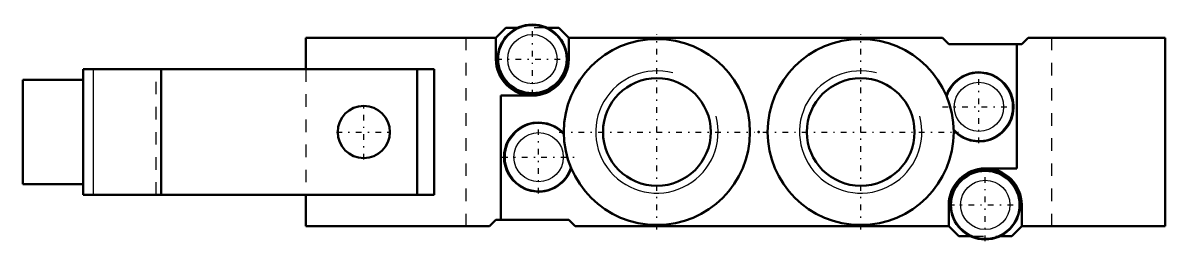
# Model space of a CAD drawing. Header units: millimetres. Extents: x -58.5 to 32.3, y -8.7 to 8.7.
import ezdxf

# ---------------------------------------------------------------- set-up
doc = ezdxf.new("R2010")
doc.units = ezdxf.units.MM
doc.linetypes.add('Center', pattern=[1.5, 0.45, -0.5, 0.05, -0.5])
doc.linetypes.add('Dashed', pattern=[2, 1, -1])
for name, color, linetype, lineweight in [('2d ConnectionPoints', 7, 'Continuous', 50), ('AM_0', 7, 'Continuous', 50), ('AM_4', 3, 'Continuous', 25), ('AM_5', 3, 'Continuous', 25), ('AM_7', 7, 'Center', 25), ('AM_9', 6, 'Dashed', 25)]:
    doc.layers.add(name, color=color, linetype=linetype, lineweight=lineweight)

msp = doc.modelspace()

# ---------------------------------------------------------------- linework, layer by layer
at = {"layer": '2d ConnectionPoints'}
msp.add_point((0, 0), dxfattribs=at)
at = {"layer": 'AM_0'}
for p, q in [((-20.1, 8.3), (-20.9, 7.5)), ((-19.146, 8.3), (-20.1, 8.3)), ((-15.9, 8.3), (-16.854, 8.3)), ((-15.1, 7.5), (-15.9, 8.3)), ((-20.9, 7.5), (-36, 7.5)), ((-36, 7.5), (-36, 5)), ((-20.9, 7.5), (-20.9, 5.8)), ((14.6, 7.5), (-15.1, 7.5)), ((-15.1, 7.5), (-15.1, 5.8)), ((15.1, 7), (14.6, 7.5)), ((21.4, 7.5), (20.9, 7)), ((32.3, 7.5), (21.4, 7.5)), ((32.3, -7.5), (32.3, 7.5)), ((20.9, 7), (15.1, 7)), ((20.5, -2.9), (20.5, 7)), ((-53.7, -5), (-53.7, 5)), ((-25.8, 5), (-53.7, 5)), ((-47.5, -5), (-47.5, 5)), ((-27.167, -5), (-27.167, 5)), ((-25.8, -5), (-25.8, 5)), ((-58.5, 4.14), (-58.5, -4.14)), ((-53.7, 4.14), (-58.5, 4.14)), ((-18, 2.9), (-20.5, 2.9)), ((-20.5, 2.9), (-20.5, -7)), ((18, -2.9), (20.5, -2.9)), ((-58.5, -4.14), (-53.7, -4.14)), ((-25.8, -5), (-53.7, -5)), ((-36, -5), (-36, -7.5)), ((15.1, -7.5), (15.1, -5.8)), ((20.9, -7.5), (20.9, -5.8)), ((-21.4, -7.5), (-20.9, -7)), ((-20.9, -7), (-15.1, -7)), ((-15.1, -7), (-14.6, -7.5)), ((-36, -7.5), (-21.4, -7.5)), ((-14.6, -7.5), (15.1, -7.5)), ((15.1, -7.5), (15.9, -8.3)), ((20.1, -8.3), (20.9, -7.5)), ((20.9, -7.5), (32.3, -7.5)), ((15.9, -8.3), (16.854, -8.3)), ((19.146, -8.3), (20.1, -8.3))]:
    msp.add_line(p, q, dxfattribs=at)
for centre, radius in [((-18, 5.8), 2.75), ((-8.1, 0), 7.4), ((8.1, 0), 7.4), ((-8.1, 0), 4.283), ((8.1, 0), 4.283), ((-31.4, 0), 2.075), ((18, -5.8), 2.75)]:
    msp.add_circle(centre, radius, dxfattribs=at)
for centre, radius, start, end in [((-18, 5.8), 2.9, 180, 0), ((17.5, 2), 2.75, 223.31534, 160.70761), ((-17.5, -2), 2.75, 43.31534, 340.70761), ((18, -5.8), 2.9, 360, 180)]:
    msp.add_arc(centre, radius, start, end, dxfattribs=at)
at = {"layer": 'AM_4'}
msp.add_line((-52.874, -5), (-52.874, 5), dxfattribs=at)
for centre, radius in [((-18, 5.8), 2.676), ((-18, 5.8), 1.96), ((17.5, 2), 1.96), ((-17.5, -2), 1.96), ((18, -5.8), 2.676), ((18, -5.8), 1.96)]:
    msp.add_circle(centre, radius, dxfattribs=at)
for centre, start, end in [((17.5, 2), 221.52116, 162.5018), ((-17.5, -2), 41.52116, 342.5018)]:
    msp.add_arc(centre, 2.676, start, end, dxfattribs=at)
at = {"layer": 'AM_5'}
for centre in [(-8.1, 0), (8.1, 0)]:
    msp.add_arc(centre, 4.864, 75, 15, dxfattribs=at)
at = {"layer": 'AM_7'}
for p, q in [((-18, 2.912), (-18, 8.688)), ((-8.1, -7.77), (-8.1, 7.77)), ((8.1, -7.77), (8.1, 7.77)), ((-20.888, 5.8), (-15.113, 5.8)), ((17.5, -0.887), (17.5, 4.887)), ((-31.4, -2.179), (-31.4, 2.179)), ((14.613, 2), (20.387, 2)), ((-33.579, 0), (-29.221, 0)), ((-17.5, -4.888), (-17.5, 0.887)), ((-15.87, 0), (-0.33, 0)), ((0.33, 0), (15.87, 0)), ((-20.387, -2), (-14.613, -2)), ((18, -8.687), (18, -2.913)), ((15.113, -5.8), (20.887, -5.8))]:
    msp.add_line(p, q, dxfattribs=at)
at = {"layer": 'AM_9'}
for p, q in [((-16.854, 8.3), (-19.146, 8.3)), ((-23.3, 7.5), (-23.3, -7.5)), ((23.3, -7.5), (23.3, 7.5)), ((-47.9, -5), (-47.9, 5)), ((-36, 5), (-36, -5)), ((16.854, -8.3), (19.146, -8.3))]:
    msp.add_line(p, q, dxfattribs=at)

doc.saveas('drawing.dxf')
